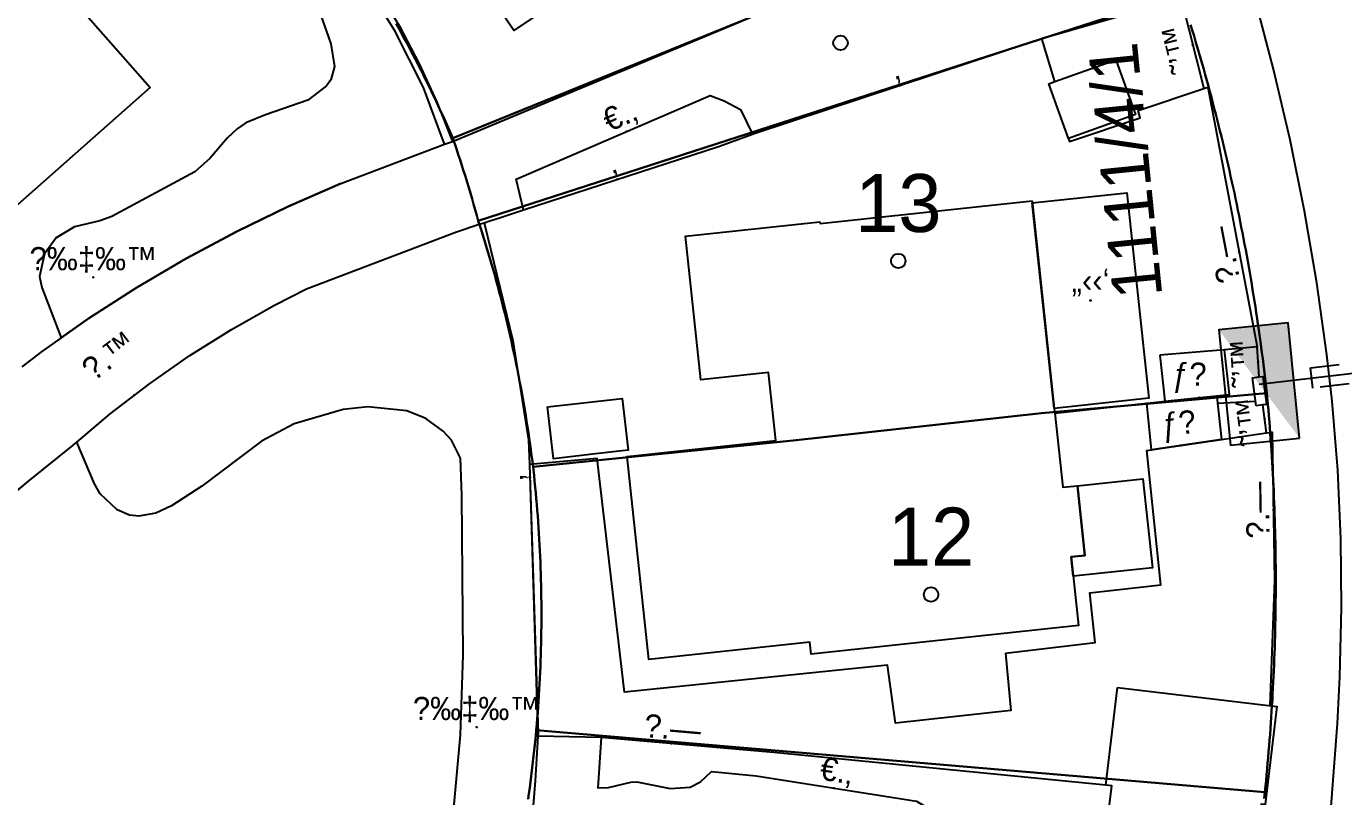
# Model space of a CAD drawing. Header units: metres. Extents: x 218299 to 220222, y 572714 to 574340.
# Drawn here: x 218883.98 to 218929.43, y 573610.31 to 573636.9 of the extents above; entities that cross this region are included whole.
import ezdxf
from ezdxf.enums import TextEntityAlignment as Align

# ---------------------------------------------------------------- set-up
doc = ezdxf.new("R2010")
doc.units = ezdxf.units.M
doc.header["$MEASUREMENT"] = 0
doc.linetypes.add('DASH15', pattern=[1.5, 1, -0.5])
for name, color, linetype in [('1602', 44, 'Continuous'), ('1603', 44, 'Continuous'), ('6151', 102, 'CABLEUNDEXIST03'), ('6261', 7, 'Continuous'), ('6701', 7, 'DASH15'), ('A_POINTS', 2, 'Continuous'), ('M2200', 253, 'Continuous'), ('M2207', 253, 'Continuous'), ('M2220', 253, 'Continuous'), ('M2401', 7, 'Continuous'), ('M2404', 7, 'Continuous'), ('M2407', 253, 'Continuous'), ('M2412', 253, 'Continuous'), ('M2601', 253, 'Continuous'), ('M2602', 253, 'Continuous'), ('M2605', 253, 'Continuous'), ('M2612', 253, 'Continuous'), ('M2802', 253, 'Continuous')]:
    doc.layers.add(name, color=color, linetype=linetype)
doc.styles.add('HEBTXT', font='HEBTXT')
doc.styles.add('MAVAT_HEBTXT', font='HEBTXT')
doc.linetypes.add('CABLEUNDEXIST03', pattern='A,3.5,[222,elecad.shx,S=0.01,R=0,X=0,Y=0],1.5', length=5)

# ---------------------------------------------------------------- blocks, each defined once
blk = doc.blocks.new('6261')
blk.add_lwpolyline([(-2, -1.2), (2, -1.2), (2, 1.2), (-2, 1.2)], close=True)
at = {"color": 0}
blk.add_solid([(2, 1.2), (-2, -1.2), (2, -1.2)], dxfattribs=at)
at = {"color": 0, "style": 'HEBTXT'}
blk.add_attdef('PIL_NAME', (2.689, 2.418), '', height=1.7, dxfattribs=at)
at = {"style": 'HEBTXT'}
blk.add_attdef('CAMUT_MONIM', (2.489, 0.218), '', height=1.7, dxfattribs=at)
at = {"color": 0, "style": 'HEBTXT', "flags": 1}
for tag, p in [('TYPE', (2.585, -1.773)), ('MAP_TYPE', (2.689, -3.782))]:
    blk.add_attdef(tag, p, '', height=1.7, dxfattribs=at)
blk = doc.blocks.new('1603')
at = {"layer": 'A_POINTS'}
blk.add_circle((0, 0), 0.25, dxfattribs=at)
at = {"color": 0, "style": 'HEBTXT'}
blk.add_attdef('PARCEL_NUM', text='', height=2, dxfattribs=at).set_placement((0, 1), align=Align.CENTER)
at = {"color": 0, "style": 'HEBTXT', "flags": 1}
blk.add_attdef('LOT_NUM', text='', height=2, dxfattribs=at).set_placement((0, -2.5), align=Align.CENTER)
blk = doc.blocks.new('M2407')
blk.add_circle((0, 0), 0.025)
at = {"style": 'MAVAT_HEBTXT'}
blk.add_attdef('NAME', text='', height=0.8, dxfattribs=at).set_placement((0, 1.592), align=Align.MIDDLE)
blk = doc.blocks.new('M2802')
blk.add_circle((0, 0), 0.025)
at = {"style": 'MAVAT_HEBTXT'}
blk.add_attdef('NAME', text='', height=0.8, dxfattribs=at).set_placement((0, 1.592), align=Align.MIDDLE)
blk = doc.blocks.new('M2601')
blk.add_circle((0, 0), 0.025)
at = {"style": 'MAVAT_HEBTXT'}
blk.add_attdef('NAME', text='', height=0.8, dxfattribs=at).set_placement((0, 1.592), align=Align.MIDDLE)
blk = doc.blocks.new('M2602')
blk.add_circle((0, 0), 0.025)
at = {"style": 'MAVAT_HEBTXT'}
blk.add_attdef('NAME', text='', height=0.8, dxfattribs=at).set_placement((0, 1.592), align=Align.MIDDLE)
blk = doc.blocks.new('M2605')
blk.add_circle((0, 0), 0.025)
at = {"style": 'MAVAT_HEBTXT'}
blk.add_attdef('NAME', text='', height=0.8, dxfattribs=at).set_placement((0, 1.592), align=Align.MIDDLE)
blk = doc.blocks.new('M2612')
blk.add_circle((0, 0), 0.025)
at = {"style": 'MAVAT_HEBTXT'}
blk.add_attdef('NAME', text='', height=0.8, dxfattribs=at).set_placement((0, 1.592), align=Align.MIDDLE)
blk = doc.blocks.new('M2207')
blk.add_circle((0, 0), 0.025)
at = {"style": 'MAVAT_HEBTXT'}
blk.add_attdef('NAME', text='', height=0.8, dxfattribs=at).set_placement((0, 1.592), align=Align.MIDDLE)
blk = doc.blocks.new('M2412')
blk.add_circle((0, 0), 0.025)
at = {"style": 'MAVAT_HEBTXT'}
blk.add_attdef('NAME', text='', height=0.8, dxfattribs=at).set_placement((0, 1.592), align=Align.MIDDLE)
blk = doc.blocks.new('111')
at = {"layer": 'M2200'}
blk.add_polyline3d([(218904.049, 573638.947, 584.302), (218900.791, 573636.752, 583.807), (218898.675, 573639.893, 583.807)], dxfattribs=at)
for points in [[(218873.056, 573634.487, 583.514), (218881.748, 573642.16, 583.514), (218888.252, 573634.793, 583.544), (218881.669, 573628.981, 583.544), (218881.669, 573628.981, 583.544), (218878.914, 573632.102, 583.694), (218877.761, 573631.085, 583.694), (218878.435, 573630.322, 583.064), (218877.479, 573629.477, 583.064), (218877.479, 573629.477, 583.064)], [(218918.676, 573630.88, 582.817), (218919.444, 573623.713, 582.817), (218919.461, 573623.551, 582.817), (218919.735, 573620.989, 582.817), (218920.244, 573621.044, 582.817), (218920.244, 573621.044, 582.817), (218920.501, 573618.638, 582.817), (218920.501, 573618.638, 582.817), (218920.025, 573618.587, 582.817), (218920.025, 573618.587, 582.817), (218920.279, 573616.214, 582.817), (218911.053, 573615.226, 582.907), (218911.009, 573615.639, 584.212), (218905.458, 573615.045, 584.212), (218904.708, 573622.051, 584.032), (218909.834, 573622.6, 584.077), (218909.583, 573624.947, 583.267), (218907.249, 573624.697, 582.975), (218906.718, 573629.656, 583.02), (218911.359, 573630.153, 583.74), (218911.365, 573630.097, 583.74)]]:
    blk.add_polyline3d(points, close=True, dxfattribs=at)
at = {"layer": 'M2207'}
for points in [[(218919.932, 573633.022, 580.297), (218919.932, 573633.022, 580.297), (218919.252, 573634.919, 580.297), (218919.466, 573634.995, 580.289), (218921.564, 573635.747, 580.207), (218922.244, 573633.85, 580.207), (218919.932, 573633.022, 580.297)], [(218919.444, 573623.713, 582.795), (218918.684, 573630.806, 582.795), (218921.948, 573631.155, 582.592), (218922.708, 573624.063, 582.592), (218919.444, 573623.713, 582.795)], [(218901.959, 573623.766, 582.336), (218904.535, 573624.057, 582.276), (218904.737, 573622.266, 582.276), (218903.615, 573622.139, 582.302), (218902.161, 573621.975, 582.336), (218901.959, 573623.766, 582.336)], [(218920.501, 573618.638, 582.075), (218920.244, 573621.035, 582.075), (218922.5, 573621.277, 582.075), (218922.828, 573618.214, 582.075), (218920.096, 573617.921, 582.075), (218920.025, 573618.587, 582.075), (218920.501, 573618.638, 582.075)], [(218921.627, 573614.08, 580.97), (218927.125, 573613.424, 580.97), (218926.721, 573610.039, 580.91), (218926.585, 573610.055, 580.91), (218926.219, 573606.989, 580.55), (218926.219, 573606.989, 580.55), (218921.059, 573607.604, 580.88), (218921.059, 573607.604, 580.88), (218921.182, 573608.633, 580.98), (218921.426, 573610.682, 581.18), (218921.224, 573610.706, 581.18), (218921.224, 573610.706, 581.18), (218921.224, 573610.706, 581.18)]]:
    blk.add_polyline3d(points, close=True, dxfattribs=at)
at = {"layer": 'M2220', "lineweight": -3}
blk.add_lwpolyline([(218883.575, 573620.807), (218884.044, 573621.204), (218885.576, 573622.433), (218885.592, 573622.447), (218885.712, 573622.548), (218886.873, 573623.53), (218888.22, 573624.565), (218889.615, 573625.536), (218891.054, 573626.44), (218892.533, 573627.275), (218893.642, 573627.843), (218898.821, 573629.804), (218899.603, 573630.066), (218899.767, 573630.12), (218900.757, 573626.051), (218901.305, 573622.612), (218901.332, 573621.771), (218901.628, 573612.396), (218901.528, 573610.854), (218901.431, 573609.579)], dxfattribs=at)
at = {"layer": 'M2401'}
blk.add_polyline3d([(218928.863, 573608.17, 578.187), (218929.219, 573612.841, 578.362), (218929.3, 573614.444, 578.405), (218929.354, 573616.825, 578.473), (218929.328, 573619.206, 578.549), (218929.223, 573621.584, 578.632), (218929.038, 573623.957, 578.722), (218928.852, 573625.566, 578.801), (218928.503, 573628.049, 578.9), (218928.08, 573630.522, 578.971), (218927.584, 573632.981, 579.014), (218927.014, 573635.425, 579.029), (218926.371, 573637.851, 579.015)], dxfattribs=at)
at = {"layer": 'M2404'}
blk.add_polyline3d([(218928.863, 573608.17, 578.187), (218929.219, 573612.841, 578.362), (218929.3, 573614.444, 578.405), (218929.354, 573616.825, 578.473), (218929.328, 573619.206, 578.549), (218929.223, 573621.584, 578.632), (218929.038, 573623.957, 578.722), (218928.852, 573625.566, 578.801), (218928.503, 573628.049, 578.9), (218928.08, 573630.522, 578.971), (218927.584, 573632.981, 579.014), (218927.014, 573635.425, 579.029), (218926.371, 573637.851, 579.015)], dxfattribs=at)
at = {"layer": 'M2407'}
for points in [[(218894.822, 573631.477, 580.16), (218898.406, 573632.827, 580.215), (218898.542, 573632.878, 580.218), (218898.677, 573632.929, 580.22)], [(218894.822, 573631.477, 580.16), (218893.011, 573630.685, 580.089), (218891.233, 573629.821, 580.031), (218889.491, 573628.886, 579.984), (218887.787, 573627.883, 579.95), (218886.125, 573626.812, 579.927), (218885.171, 573626.142, 579.92), (218884.507, 573625.675, 579.916), (218883.82, 573625.151, 579.917)], [(218883.045, 573620.359, 579.936), (218884.044, 573621.204, 579.894), (218885.576, 573622.433, 579.894), (218885.712, 573622.548, 579.897), (218886.873, 573623.53, 579.916), (218888.22, 573624.565, 579.937), (218889.615, 573625.536, 579.958), (218891.053, 573626.44, 579.979), (218892.533, 573627.275, 580), (218893.642, 573627.843, 580.014), (218898.821, 573629.804, 580.104), (218899.603, 573630.066, 580.134)], [(218917.764, 573615.264, 580.1), (218920.859, 573615.635, 580.13), (218920.672, 573617.344, 580.13), (218923.123, 573617.621, 580.085), (218922.632, 573622.26, 580.04), (218922.804, 573622.286, 580.023), (218922.931, 573622.306, 580.01)], [(218917.764, 573615.264, 580.1), (218917.95, 573613.285, 580.1), (218913.96, 573612.854, 580.1), (218913.69, 573614.847, 580.1), (218904.613, 573613.917, 580.07), (218903.673, 573621.981, 580.07), (218901.332, 573621.771, 580.07)]]:
    blk.add_polyline3d(points, dxfattribs=at)
at = {"layer": 'M2412'}
for points in [[(218923.091, 573625.545, 580.07), (218923.261, 573623.958, 580.07), (218925.494, 573624.197, 578.63), (218925.319, 573625.735, 578.63)], [(218922.804, 573622.286, 580.022), (218922.632, 573623.89, 580.022), (218925.05, 573624.149, 578.703), (218925.078, 573623.893, 578.703), (218925.212, 573622.638, 578.702), (218922.804, 573622.286, 580.022)]]:
    blk.add_polyline3d(points, close=True, dxfattribs=at)
at = {"layer": 'M2601'}
for points in [[(218909.12, 573633.208, 581.48), (218919.017, 573636.478, 581.895), (218919.044, 573636.487, 581.896), (218919.089, 573636.502, 581.898), (218919.134, 573636.517, 581.9), (218919.134, 573636.517, 581.9)], [(218899.603, 573630.066, 581.75), (218899.603, 573630.066, 581.75), (218899.767, 573630.12, 581.757), (218899.967, 573630.185, 581.766), (218900.331, 573630.303, 581.781), (218901.058, 573630.54, 581.813), (218901.135, 573630.565, 581.816), (218907.854, 573632.755, 582.11), (218909.034, 573633.177, 582.11), (218909.12, 573633.208, 582.11)], [(218899.767, 573630.12, 581.757), (218899.767, 573630.12, 581.757), (218900.757, 573626.051, 581.967), (218900.757, 573626.051, 581.967), (218901.305, 573622.612, 581.907), (218901.305, 573622.612, 581.907), (218901.332, 573621.771, 581.904), (218901.332, 573621.771, 581.904), (218901.63, 573612.497, 581.877), (218901.628, 573612.396, 581.877)]]:
    blk.add_polyline3d(points, dxfattribs=at)
at = {"layer": 'M2602'}
for points in [[(218919.134, 573636.517, 581.63), (218923.814, 573637.869, 581.42), (218923.814, 573637.869, 581.42), (218923.844, 573637.751, 581.42)], [(218901.135, 573630.565, 580.31), (218900.874, 573631.619, 580.31), (218907.57, 573634.516, 579.98), (218908.057, 573634.322, 579.98), (218908.615, 573634.032, 579.98), (218909.034, 573633.177, 579.98)], [(218926.41, 573623.806, 580.37), (218926.286, 573624.77, 580.37), (218926.513, 573624.799, 580.37), (218926.64, 573624.816, 580.37), (218926.764, 573623.851, 580.37), (218926.641, 573623.836, 580.37), (218926.41, 573623.806, 580.37)], [(218922.809, 573623.909, 581.3), (218923.261, 573623.958, 581.3), (218925.05, 573624.149, 581.3), (218925.05, 573624.149, 581.3)], [(218925.05, 573624.149, 580.88), (218925.078, 573623.893, 580.88), (218926.389, 573623.966, 580.88)], [(218919.461, 573623.551, 582.05), (218922.642, 573623.892, 582.021), (218922.809, 573623.909, 582.02), (218922.809, 573623.909, 582.02)], [(218903.807, 573612.359, 579.53), (218903.694, 573610.612, 579.53), (218904.06, 573610.633, 579.53), (218904.834, 573610.809, 579.5), (218905.04, 573610.825, 579.5), (218906.186, 573610.597, 579.47), (218906.878, 573610.636, 579.455), (218907.233, 573610.819, 579.455), (218907.618, 573611.183, 579.455), (218909.156, 573611.033, 579.455), (218914.694, 573610.154, 579.395), (218915.77, 573609.517, 579.335), (218916.454, 573609.313, 579.335), (218917.712, 573609.169, 579.305), (218918.003, 573609.28, 579.305), (218919.069, 573609.81, 579.305), (218919.254, 573609.653, 579.305), (218919.562, 573609.204, 579.305), (218919.765, 573609.009, 579.305), (218920.154, 573608.8, 579.305), (218920.325, 573608.743, 579.305), (218921.182, 573608.633, 579.305)]]:
    blk.add_polyline3d(points, dxfattribs=at)
at = {"layer": 'M2605'}
for points in [[(218896.092, 573638.152, 580.986), (218896.846, 573636.899, 580.986), (218897.53, 573635.607, 580.986), (218898.142, 573634.279, 580.986), (218898.677, 573632.929, 580.986), (218898.677, 573632.929, 580.986), (218912.811, 573638.83, 580.963), (218913.526, 573639.109, 580.94), (218917.647, 573640.719, 580.806), (218917.604, 573640.808, 580.806)], [(218919.466, 573634.995, 580.01), (218919.017, 573636.478, 580.01)], [(218919.932, 573633.022, 580.04), (218919.97, 573632.922, 580.04), (218922.41, 573633.738, 580.04), (218922.337, 573633.996, 580.04), (218924.603, 573634.754, 580.04), (218924.74, 573634.8, 580.04), (218926.449, 573625.832, 580.01), (218926.449, 573625.832, 580.01), (218925.319, 573625.735, 580.03), (218923.091, 573625.545, 580.07)], [(218922.931, 573622.306, 580.01), (218925.213, 573622.638, 579.942), (218926.771, 573622.865, 579.895), (218926.961, 573622.893, 579.89), (218927.041, 573617.775, 579.83), (218926.885, 573613.453, 579.83)], [(218921.224, 573610.706, 580.077), (218909.766, 573611.842, 580.017), (218903.807, 573612.359, 579.925), (218901.628, 573612.396, 579.897), (218901.628, 573612.396, 579.897), (218901.528, 573610.854, 579.897), (218901.432, 573609.579, 579.897), (218901.335, 573608.787, 579.897), (218901.282, 573608.349, 579.897), (218900.881, 573606.976, 579.897), (218900.514, 573605.558, 579.897), (218900.131, 573604.288, 579.897), (218899.378, 573602.259, 579.864)]]:
    blk.add_polyline3d(points, dxfattribs=at)
at = {"layer": 'M2612'}
for points in [[(218923.844, 573637.751, 581.42), (218924.603, 573634.754, 581.42)], [(218926.513, 573624.799, 580.94), (218926.449, 573625.832, 580.94)], [(218926.771, 573622.865, 580.91), (218926.641, 573623.836, 580.91)]]:
    blk.add_polyline3d(points, dxfattribs=at)
at = {"layer": 'M2802'}
for points in [[(218894.118, 573637.343, 580.16), (218894.48, 573636.296, 580.16), (218894.61, 573635.511, 580.16), (218894.484, 573635.055, 580.16), (218894.332, 573634.843, 580.16), (218893.686, 573634.347, 580.151), (218892.23, 573633.847, 580.094), (218891.547, 573633.569, 580.058), (218891.244, 573633.363, 580.04), (218890.918, 573633.045, 580.013), (218890.311, 573632.333, 579.945), (218889.79, 573631.876, 579.92), (218886.928, 573630.333, 579.92), (218886.508, 573630.186, 579.92), (218885.637, 573629.981, 579.92), (218885.006, 573629.596, 579.92), (218884.599, 573629.051, 579.92), (218884.432, 573628.269, 579.92), (218884.514, 573627.888, 579.92), (218885.171, 573626.142, 579.92), (218886.125, 573626.812, 579.927), (218887.787, 573627.883, 579.95), (218889.491, 573628.886, 579.984), (218891.233, 573629.821, 580.031), (218893.011, 573630.685, 580.089), (218894.822, 573631.477, 580.16), (218898.406, 573632.827, 580.215), (218897.679, 573634.792, 580.19), (218896.689, 573636.738, 580.16), (218895.545, 573638.595, 580.16)], [(218898.554, 573608.019, 579.967), (218898.96, 573612.446, 580.047), (218899.044, 573615.201, 580.091), (218899, 573620.717, 580.167), (218898.958, 573621.994, 580.176), (218898.642, 573622.621, 580.167), (218898.361, 573622.924, 580.157), (218897.755, 573623.366, 580.133), (218897.105, 573623.624, 580.106), (218895.76, 573623.762, 580.047), (218894.909, 573623.677, 579.999), (218893.218, 573623.181, 579.927), (218892.087, 573622.577, 579.927), (218890.026, 573621.026, 579.927), (218888.987, 573620.351, 579.927), (218888.44, 573620.099, 579.927), (218887.851, 573619.992, 579.927), (218887.539, 573620.025, 579.927), (218887.109, 573620.208, 579.927), (218886.52, 573620.765, 579.928), (218886.324, 573621.106, 579.927), (218885.712, 573622.548, 579.897), (218886.873, 573623.53, 579.916), (218888.22, 573624.565, 579.937), (218889.615, 573625.536, 579.958), (218891.053, 573626.44, 579.979), (218892.533, 573627.275, 580), (218893.642, 573627.843, 580.014), (218898.821, 573629.804, 580.104), (218899.603, 573630.066, 580.134), (218899.603, 573630.066, 580.134), (218899.767, 573630.12, 580.152), (218900.757, 573626.051, 580.137), (218901.305, 573622.612, 580.077), (218901.332, 573621.771, 580.077), (218901.628, 573612.396, 579.897), (218901.628, 573612.396, 579.897), (218901.528, 573610.854, 579.897), (218901.432, 573609.579, 579.897)]]:
    blk.add_polyline3d(points, dxfattribs=at)
at = {"layer": 'M2207'}
ref = blk.add_blockref('M2207', (218920.696, 573627.434), dxfattribs=dict(at, xscale=0.5, yscale=0.5, zscale=0.5))
ref.add_attrib('NAME', '„‹‹‘', dxfattribs={"layer": '0', "height": 0.8, "style": 'MAVAT_HEBTXT'}).set_placement((218920.696, 573628.059), align=Align.MIDDLE)
at = {"layer": 'M2407'}
ref = blk.add_blockref('M2407', (218887.702, 573624.167), dxfattribs=dict(at, xscale=0.5, yscale=0.5, zscale=0.5))
ref.add_attrib('NAME', '\x8e.™', dxfattribs={"layer": '0', "height": 0.8, "rotation": 37.5367, "style": 'MAVAT_HEBTXT'}).set_placement((218886.82, 573625.539), align=Align.MIDDLE)
at = {"layer": 'M2412'}
ref = blk.add_blockref('M2412', (218924.448, 573624.085), dxfattribs=dict(at, xscale=0.5, yscale=0.5, zscale=0.5))
ref.add_attrib('NAME', 'ƒ\x8e', dxfattribs={"layer": '0', "height": 0.8, "style": 'MAVAT_HEBTXT'}).set_placement((218924.107, 573624.782), align=Align.MIDDLE)
ref = blk.add_blockref('M2412', (218923.804, 573622.432), dxfattribs=dict(at, xscale=0.5, yscale=0.5, zscale=0.5))
ref.add_attrib('NAME', 'ƒ\x8e', dxfattribs={"layer": '0', "height": 0.8, "rotation": 6.1126, "style": 'MAVAT_HEBTXT'}).set_placement((218923.745, 573623.099), align=Align.MIDDLE)
at = {"layer": 'M2601'}
ref = blk.add_blockref('M2601', (218914.127, 573634.862), dxfattribs=dict(at, xscale=0.5, yscale=0.5, zscale=0.5))
ref.add_attrib('NAME', '‚', dxfattribs={"layer": '0', "height": 0.8, "rotation": 18.2846, "style": 'MAVAT_HEBTXT'}).set_placement((218913.954, 573635.385), align=Align.MIDDLE)
ref = blk.add_blockref('M2601', (218904.367, 573631.619), dxfattribs=dict(at, xscale=0.5, yscale=0.5, zscale=0.5))
ref.add_attrib('NAME', '‚', dxfattribs={"layer": '0', "height": 0.8, "rotation": 18.0474, "style": 'MAVAT_HEBTXT'}).set_placement((218904.197, 573632.142), align=Align.MIDDLE)
ref = blk.add_blockref('M2601', (218901.346, 573621.34), dxfattribs=dict(at, xscale=0.5, yscale=0.5, zscale=0.5))
ref.add_attrib('NAME', '‚', dxfattribs={"layer": '0', "height": 0.8, "rotation": 91.841, "style": 'MAVAT_HEBTXT'}).set_placement((218900.796, 573621.322), align=Align.MIDDLE)
at = {"layer": 'M2602'}
ref = blk.add_blockref('M2602', (218904.689, 573633.27), dxfattribs=dict(at, xscale=0.5, yscale=0.5, zscale=0.5))
ref.add_attrib('NAME', '€.‚', dxfattribs={"layer": '0', "height": 0.8, "rotation": 23.3924, "style": 'MAVAT_HEBTXT'}).set_placement((218904.471, 573633.775), align=Align.MIDDLE)
ref = blk.add_blockref('M2602', (218911.842, 573610.606), dxfattribs=dict(at, xscale=0.5, yscale=0.5, zscale=0.5))
ref.add_attrib('NAME', '€.‚', dxfattribs={"layer": '0', "height": 0.8, "rotation": 350.9793, "style": 'MAVAT_HEBTXT'}).set_placement((218911.929, 573611.15), align=Align.MIDDLE)
at = {"layer": 'M2605'}
ref = blk.add_blockref('M2605', (218925.825, 573629.11), dxfattribs=dict(at, xscale=0.5, yscale=0.5, zscale=0.5))
ref.add_attrib('NAME', '\x9a.—', dxfattribs={"layer": '0', "height": 0.8, "rotation": 100.7894, "style": 'MAVAT_HEBTXT'}).set_placement((218925.284, 573629.007), align=Align.MIDDLE)
ref = blk.add_blockref('M2605', (218927.003, 573620.208), dxfattribs=dict(at, xscale=0.5, yscale=0.5, zscale=0.5))
ref.add_attrib('NAME', '\x9a.—', dxfattribs={"layer": '0', "height": 0.8, "rotation": 90.9009, "style": 'MAVAT_HEBTXT'}).set_placement((218926.453, 573620.2), align=Align.MIDDLE)
ref = blk.add_blockref('M2605', (218906.232, 573612.148), dxfattribs=dict(at, xscale=0.5, yscale=0.5, zscale=0.5))
ref.add_attrib('NAME', '\x9a.—', dxfattribs={"layer": '0', "height": 0.8, "rotation": 355.0468, "style": 'MAVAT_HEBTXT'}).set_placement((218906.279, 573612.696), align=Align.MIDDLE)
at = {"layer": 'M2612'}
ref = blk.add_blockref('M2612', (218924.223, 573636.252), dxfattribs=dict(at, xscale=0.5, yscale=0.5, zscale=0.5))
ref.add_attrib('NAME', '˜’™', dxfattribs={"layer": '0', "height": 0.8, "rotation": 104.2108, "style": 'MAVAT_HEBTXT'}).set_placement((218923.69, 573636.117), align=Align.MIDDLE)
ref = blk.add_blockref('M2612', (218926.481, 573625.315), dxfattribs=dict(at, xscale=0.5, yscale=0.5, zscale=0.5))
ref.add_attrib('NAME', '˜’™', dxfattribs={"layer": '0', "height": 0.8, "rotation": 93.5237, "style": 'MAVAT_HEBTXT'}).set_placement((218925.932, 573625.282), align=Align.MIDDLE)
ref = blk.add_blockref('M2612', (218926.706, 573623.35), dxfattribs=dict(at, xscale=0.5, yscale=0.5, zscale=0.5))
ref.add_attrib('NAME', '˜’™', dxfattribs={"layer": '0', "height": 0.8, "rotation": 97.6005, "style": 'MAVAT_HEBTXT'}).set_placement((218926.161, 573623.278), align=Align.MIDDLE)
at = {"layer": 'M2802'}
ref = blk.add_blockref('M2802', (218886.285, 573628.235, 579.93), dxfattribs=dict(at, xscale=0.5, yscale=0.5, zscale=0.5))
ref.add_attrib('NAME', '\x8d‰‡‰™', dxfattribs={"layer": '0', "height": 0.8, "style": 'MAVAT_HEBTXT'}).set_placement((218886.285, 573628.86, 579.93), align=Align.MIDDLE)
ref = blk.add_blockref('M2802', (218899.512, 573612.711, 580.05), dxfattribs=dict(at, xscale=0.5, yscale=0.5, zscale=0.5))
ref.add_attrib('NAME', '\x8d‰‡‰™', dxfattribs={"layer": '0', "height": 0.8, "style": 'MAVAT_HEBTXT'}).set_placement((218899.512, 573613.336, 580.05), align=Align.MIDDLE)

msp = doc.modelspace()

# ---------------------------------------------------------------- linework, layer by layer
at = {"layer": '1602'}
for points in [[(218922.33, 573642.65), (218898.69, 573633.04), (218898.6098, 573633.2232), (218898.5288, 573633.4061), (218898.447, 573633.5886), (218898.3644, 573633.7707), (218898.2809, 573633.9525), (218898.1967, 573634.1339), (218898.1117, 573634.3149), (218898.0258, 573634.4955), (218897.9392, 573634.6758), (218897.8517, 573634.8557), (218897.7635, 573635.0351), (218897.6744, 573635.2142), (218897.5846, 573635.3929), (218897.4939, 573635.5712), (218897.4025, 573635.7491), (218897.3103, 573635.9265), (218897.2173, 573636.1036), (218897.1235, 573636.2802), (218897.0289, 573636.4565), (218896.9336, 573636.6323), (218896.8374, 573636.8077), (218896.7405, 573636.9826)], [(218923.81, 573638.03), (218899.57, 573630.18), (218899.5171, 573630.3729), (218899.4634, 573630.5655), (218899.4089, 573630.758), (218899.3534, 573630.9501), (218899.2972, 573631.142), (218899.24, 573631.3337), (218899.182, 573631.5251), (218899.1232, 573631.7163), (218899.0635, 573631.9072), (218899.003, 573632.0978), (218898.9416, 573632.2881), (218898.8794, 573632.4782), (218898.8163, 573632.668), (218898.69, 573633.04), (218922.33, 573642.65)], [(218924.1494, 573636.952), (218924.2076, 573636.7607), (218924.2653, 573636.5692), (218924.3225, 573636.3775), (218924.3791, 573636.1857), (218924.4351, 573635.9937), (218924.4906, 573635.8015), (218924.5456, 573635.6092), (218924.6, 573635.4168), (218924.6538, 573635.2242), (218924.7071, 573635.0314), (218924.7599, 573634.8385), (218924.8121, 573634.6454), (218924.8637, 573634.4522), (218924.9148, 573634.2588), (218924.9654, 573634.0653), (218925.0154, 573633.8717), (218925.0648, 573633.6779), (218925.1137, 573633.484), (218925.162, 573633.2899), (218925.2098, 573633.0957), (218925.257, 573632.9013), (218925.3037, 573632.7068), (218925.3498, 573632.5122), (218925.3953, 573632.3175), (218925.4403, 573632.1226), (218925.4848, 573631.9276), (218925.5286, 573631.7325), (218925.572, 573631.5372), (218925.6147, 573631.3419), (218925.6569, 573631.1464), (218925.6986, 573630.9508), (218925.7397, 573630.755), (218925.7802, 573630.5592), (218925.8202, 573630.3632), (218925.8596, 573630.1671), (218925.8984, 573629.9709), (218925.9367, 573629.7746), (218925.9744, 573629.5782), (218926.0116, 573629.3817), (218926.0482, 573629.1851), (218926.0843, 573628.9884), (218926.1197, 573628.7915), (218926.1546, 573628.5946), (218926.189, 573628.3976), (218926.2228, 573628.2005), (218926.256, 573628.0032), (218926.2887, 573627.8059), (218926.3208, 573627.6085), (218926.3523, 573627.411), (218926.3833, 573627.2134), (218926.4137, 573627.0157), (218926.4436, 573626.818), (218926.4728, 573626.6201), (218926.5015, 573626.4222), (218926.5297, 573626.2242), (218926.5573, 573626.0261), (218926.5843, 573625.8279), (218926.6107, 573625.6297), (218926.6366, 573625.4314), (218926.6619, 573625.233), (218926.6867, 573625.0345), (218926.7109, 573624.836), (218926.7345, 573624.6374), (218926.7575, 573624.4387), (218926.78, 573624.24), (218919, 573623.55), (218910.43, 573622.61), (218901.46, 573621.69), (218901.4352, 573621.8885), (218901.4095, 573622.0868), (218901.3829, 573622.285), (218901.3554, 573622.4831), (218901.327, 573622.6811), (218901.2978, 573622.879), (218901.2677, 573623.0767), (218901.2367, 573623.2743), (218901.2048, 573623.4717), (218901.1721, 573623.669), (218901.1385, 573623.8662), (218901.104, 573624.0632), (218901.0686, 573624.26), (218901.0323, 573624.4567), (218900.9952, 573624.6532), (218900.9572, 573624.8496), (218900.9184, 573625.0458), (218900.8786, 573625.2418), (218900.838, 573625.4376), (218900.7965, 573625.6333), (218900.7542, 573625.8287), (218900.711, 573626.024), (218900.6669, 573626.2191), (218900.6219, 573626.414), (218900.5761, 573626.6086), (218900.5294, 573626.8031), (218900.4819, 573626.9974), (218900.4335, 573627.1914), (218900.3842, 573627.3853), (218900.3341, 573627.5789), (218900.2831, 573627.7723), (218900.2312, 573627.9654), (218900.1785, 573628.1584), (218900.125, 573628.3511), (218900.0705, 573628.5435), (218900.0153, 573628.7357), (218899.9591, 573628.9277), (218899.9021, 573629.1194), (218899.8443, 573629.3109), (218899.7856, 573629.502), (218899.7261, 573629.693), (218899.6657, 573629.8836), (218899.57, 573630.18), (218923.81, 573638.03)], [(218896.7405, 573636.9826), (218896.8374, 573636.8077), (218896.9336, 573636.6323), (218897.0289, 573636.4565), (218897.1235, 573636.2802), (218897.2173, 573636.1036), (218897.3103, 573635.9265), (218897.4025, 573635.7491), (218897.4939, 573635.5712), (218897.5846, 573635.3929), (218897.6744, 573635.2142), (218897.7635, 573635.0351), (218897.8517, 573634.8557), (218897.9392, 573634.6758), (218898.0258, 573634.4955), (218898.1117, 573634.3149), (218898.1967, 573634.1339), (218898.2809, 573633.9525), (218898.3644, 573633.7707), (218898.447, 573633.5886), (218898.5288, 573633.4061), (218898.6098, 573633.2232), (218898.69, 573633.04), (218898.8163, 573632.668), (218898.8794, 573632.4782), (218898.9416, 573632.2881), (218899.003, 573632.0978), (218899.0635, 573631.9072), (218899.1232, 573631.7163), (218899.182, 573631.5251), (218899.24, 573631.3337), (218899.2972, 573631.142), (218899.3534, 573630.9501), (218899.4089, 573630.758), (218899.4634, 573630.5655), (218899.5171, 573630.3729), (218899.57, 573630.18), (218899.6657, 573629.8836), (218899.7261, 573629.693), (218899.7856, 573629.502), (218899.8443, 573629.3109), (218899.9021, 573629.1194), (218899.9591, 573628.9277), (218900.0153, 573628.7357), (218900.0705, 573628.5435), (218900.125, 573628.3511), (218900.1785, 573628.1584), (218900.2312, 573627.9654), (218900.2831, 573627.7723), (218900.3341, 573627.5789), (218900.3842, 573627.3853), (218900.4335, 573627.1914), (218900.4819, 573626.9974), (218900.5294, 573626.8031), (218900.5761, 573626.6086), (218900.6219, 573626.414), (218900.6669, 573626.2191), (218900.711, 573626.024), (218900.7542, 573625.8287), (218900.7965, 573625.6333), (218900.838, 573625.4376), (218900.8786, 573625.2418), (218900.9184, 573625.0458), (218900.9572, 573624.8496), (218900.9952, 573624.6532), (218901.0323, 573624.4567), (218901.0686, 573624.26), (218901.104, 573624.0632), (218901.1385, 573623.8662), (218901.1721, 573623.669), (218901.2048, 573623.4717), (218901.2367, 573623.2743), (218901.2677, 573623.0767), (218901.2978, 573622.879), (218901.327, 573622.6811), (218901.3554, 573622.4831), (218901.3829, 573622.285), (218901.4095, 573622.0868), (218901.4352, 573621.8885), (218901.46, 573621.69), (218901.4925, 573621.3956), (218901.5133, 573621.1967), (218901.5333, 573620.9977), (218901.5523, 573620.7986), (218901.5705, 573620.5995), (218901.5878, 573620.4002), (218901.6042, 573620.2009), (218901.6198, 573620.0015), (218901.6344, 573619.802), (218901.6482, 573619.6025), (218901.661, 573619.4029), (218901.673, 573619.2033), (218901.6841, 573619.0036), (218901.6943, 573618.8039), (218901.7036, 573618.6041), (218901.712, 573618.4042), (218901.7196, 573618.2044), (218901.7262, 573618.0045), (218901.732, 573617.8046), (218901.7369, 573617.6046), (218901.7409, 573617.4047), (218901.744, 573617.2047), (218901.7462, 573617.0047), (218901.7475, 573616.8047), (218901.7479, 573616.6047), (218901.7475, 573616.4047), (218901.7461, 573616.2047), (218901.7439, 573616.0047), (218901.7408, 573615.8048), (218901.7367, 573615.6048), (218901.7318, 573615.4049), (218901.7261, 573615.205), (218901.7194, 573615.0051), (218901.7118, 573614.8052), (218901.7034, 573614.6054), (218901.694, 573614.4056), (218901.6838, 573614.2059), (218901.6727, 573614.0062), (218901.6607, 573613.8065), (218901.6478, 573613.607), (218901.634, 573613.4074), (218901.6193, 573613.208), (218901.6038, 573613.0086), (218901.5873, 573612.8092), (218901.57, 573612.61), (218901.5513, 573612.4093), (218901.5319, 573612.2103), (218901.5116, 573612.0113), (218901.4903, 573611.8124), (218901.4683, 573611.6136), (218901.4453, 573611.415), (218901.4214, 573611.2164), (218901.3967, 573611.0179), (218901.3711, 573610.8196), (218901.3446, 573610.6213), (218901.3172, 573610.4232), (218901.2889, 573610.2252)], [(218926.6851, 573610.2522), (218926.71, 573610.47), (218926.7304, 573610.669), (218926.7502, 573610.868), (218926.7695, 573611.067), (218926.7882, 573611.2662), (218926.8063, 573611.4653), (218926.8239, 573611.6646), (218926.8408, 573611.8638), (218926.8573, 573612.0632), (218926.8731, 573612.2625), (218926.8884, 573612.462), (218926.9031, 573612.6614), (218926.9172, 573612.8609), (218926.9308, 573613.0605), (218926.9438, 573613.26), (218926.9562, 573613.4596), (218926.9681, 573613.6593), (218926.9794, 573613.859), (218926.9901, 573614.0587), (218927.0002, 573614.2584), (218927.0098, 573614.4582), (218927.0188, 573614.658), (218927.0272, 573614.8578), (218927.0351, 573615.0577), (218927.0424, 573615.2575), (218927.0491, 573615.4574), (218927.0552, 573615.6573), (218927.0608, 573615.8573), (218927.0658, 573616.0572), (218927.0703, 573616.2571), (218927.0741, 573616.4571), (218927.0774, 573616.6571), (218927.0801, 573616.8571), (218927.0823, 573617.057), (218927.0839, 573617.257), (218927.0849, 573617.457), (218927.0853, 573617.657), (218927.0852, 573617.857), (218927.0845, 573618.057), (218927.0832, 573618.257), (218927.0813, 573618.457), (218927.0789, 573618.657), (218927.0759, 573618.857), (218927.0723, 573619.057), (218927.0682, 573619.2569), (218927.0635, 573619.4569), (218927.0582, 573619.6568), (218927.0524, 573619.8567), (218927.046, 573620.0566), (218927.039, 573620.2565), (218927.0314, 573620.4563), (218927.0233, 573620.6562), (218927.0146, 573620.856), (218927.0053, 573621.0558), (218926.9954, 573621.2555), (218926.985, 573621.4552), (218926.974, 573621.6549), (218926.9625, 573621.8546), (218926.9503, 573622.0542), (218926.9376, 573622.2538), (218926.9244, 573622.4534), (218926.9105, 573622.6529), (218926.8961, 573622.8524), (218926.8811, 573623.0518), (218926.8656, 573623.2512), (218926.8495, 573623.4506), (218926.8328, 573623.6499), (218926.8155, 573623.8491), (218926.78, 573624.24), (218926.7575, 573624.4387), (218926.7345, 573624.6374), (218926.7109, 573624.836), (218926.6867, 573625.0345), (218926.6619, 573625.233), (218926.6366, 573625.4314), (218926.6107, 573625.6297), (218926.5843, 573625.8279), (218926.5573, 573626.0261), (218926.5297, 573626.2242), (218926.5015, 573626.4222), (218926.4728, 573626.6201), (218926.4436, 573626.818), (218926.4137, 573627.0157), (218926.3833, 573627.2134), (218926.3523, 573627.411), (218926.3208, 573627.6085), (218926.2887, 573627.8059), (218926.256, 573628.0032), (218926.2228, 573628.2005), (218926.189, 573628.3976), (218926.1546, 573628.5946), (218926.1197, 573628.7915), (218926.0843, 573628.9884), (218926.0482, 573629.1851), (218926.0116, 573629.3817), (218925.9744, 573629.5782), (218925.9367, 573629.7746), (218925.8984, 573629.9709), (218925.8596, 573630.1671), (218925.8202, 573630.3632), (218925.7802, 573630.5592), (218925.7397, 573630.755), (218925.6986, 573630.9508), (218925.6569, 573631.1464), (218925.6147, 573631.3419), (218925.572, 573631.5372), (218925.5286, 573631.7325), (218925.4848, 573631.9276), (218925.4403, 573632.1226), (218925.3953, 573632.3175), (218925.3498, 573632.5122), (218925.3037, 573632.7068), (218925.257, 573632.9013), (218925.2098, 573633.0957), (218925.162, 573633.2899), (218925.1137, 573633.484), (218925.0648, 573633.6779), (218925.0154, 573633.8717), (218924.9654, 573634.0653), (218924.9148, 573634.2588), (218924.8637, 573634.4522), (218924.8121, 573634.6454), (218924.7599, 573634.8385), (218924.7071, 573635.0314), (218924.6538, 573635.2242), (218924.6, 573635.4168), (218924.5456, 573635.6092), (218924.4906, 573635.8015), (218924.4351, 573635.9937), (218924.3791, 573636.1857), (218924.3225, 573636.3775), (218924.2653, 573636.5692), (218924.2076, 573636.7607), (218924.1494, 573636.952)], [(218901.2889, 573610.2252), (218901.3172, 573610.4232), (218901.3446, 573610.6213), (218901.3711, 573610.8196), (218901.3967, 573611.0179), (218901.4214, 573611.2164), (218901.4453, 573611.415), (218901.4683, 573611.6136), (218901.4903, 573611.8124), (218901.5116, 573612.0113), (218901.5319, 573612.2103), (218901.5513, 573612.4093), (218901.57, 573612.61), (218926.71, 573610.47), (218926.6851, 573610.2522)]]:
    msp.add_lwpolyline(points, dxfattribs=at)
msp.add_lwpolyline([(218901.57, 573612.61), (218901.5873, 573612.8092), (218901.6038, 573613.0086), (218901.6193, 573613.208), (218901.634, 573613.4074), (218901.6478, 573613.607), (218901.6607, 573613.8065), (218901.6727, 573614.0062), (218901.6838, 573614.2059), (218901.694, 573614.4056), (218901.7034, 573614.6054), (218901.7118, 573614.8052), (218901.7194, 573615.0051), (218901.7261, 573615.205), (218901.7318, 573615.4049), (218901.7367, 573615.6048), (218901.7408, 573615.8048), (218901.7439, 573616.0047), (218901.7461, 573616.2047), (218901.7475, 573616.4047), (218901.7479, 573616.6047), (218901.7475, 573616.8047), (218901.7462, 573617.0047), (218901.744, 573617.2047), (218901.7409, 573617.4047), (218901.7369, 573617.6046), (218901.732, 573617.8046), (218901.7262, 573618.0045), (218901.7196, 573618.2044), (218901.712, 573618.4042), (218901.7036, 573618.6041), (218901.6943, 573618.8039), (218901.6841, 573619.0036), (218901.673, 573619.2033), (218901.661, 573619.4029), (218901.6482, 573619.6025), (218901.6344, 573619.802), (218901.6198, 573620.0015), (218901.6042, 573620.2009), (218901.5878, 573620.4002), (218901.5705, 573620.5995), (218901.5523, 573620.7986), (218901.5333, 573620.9977), (218901.5133, 573621.1967), (218901.4925, 573621.3956), (218901.46, 573621.69), (218910.43, 573622.61), (218919, 573623.55), (218926.78, 573624.24), (218926.8155, 573623.8491), (218926.8328, 573623.6499), (218926.8495, 573623.4506), (218926.8656, 573623.2512), (218926.8811, 573623.0518), (218926.8961, 573622.8524), (218926.9105, 573622.6529), (218926.9244, 573622.4534), (218926.9376, 573622.2538), (218926.9503, 573622.0542), (218926.9625, 573621.8546), (218926.974, 573621.6549), (218926.985, 573621.4552), (218926.9954, 573621.2555), (218927.0053, 573621.0558), (218927.0146, 573620.856), (218927.0233, 573620.6562), (218927.0314, 573620.4563), (218927.039, 573620.2565), (218927.046, 573620.0566), (218927.0524, 573619.8567), (218927.0582, 573619.6568), (218927.0635, 573619.4569), (218927.0682, 573619.2569), (218927.0723, 573619.057), (218927.0759, 573618.857), (218927.0789, 573618.657), (218927.0813, 573618.457), (218927.0832, 573618.257), (218927.0845, 573618.057), (218927.0852, 573617.857), (218927.0853, 573617.657), (218927.0849, 573617.457), (218927.0839, 573617.257), (218927.0823, 573617.057), (218927.0801, 573616.8571), (218927.0774, 573616.6571), (218927.0741, 573616.4571), (218927.0703, 573616.2571), (218927.0658, 573616.0572), (218927.0608, 573615.8573), (218927.0552, 573615.6573), (218927.0491, 573615.4574), (218927.0424, 573615.2575), (218927.0351, 573615.0577), (218927.0272, 573614.8578), (218927.0188, 573614.658), (218927.0098, 573614.4582), (218927.0002, 573614.2584), (218926.9901, 573614.0587), (218926.9794, 573613.859), (218926.9681, 573613.6593), (218926.9562, 573613.4596), (218926.9438, 573613.26), (218926.9308, 573613.0605), (218926.9172, 573612.8609), (218926.9031, 573612.6614), (218926.8884, 573612.462), (218926.8731, 573612.2625), (218926.8573, 573612.0632), (218926.8408, 573611.8638), (218926.8239, 573611.6646), (218926.8063, 573611.4653), (218926.7882, 573611.2662), (218926.7695, 573611.067), (218926.7502, 573610.868), (218926.7304, 573610.669), (218926.71, 573610.47)], close=True, dxfattribs=at)
at = {"layer": '6151'}
msp.add_lwpolyline([(218926.5176, 573624.5505), (218937.0232, 573625.7774), (218936.5891, 573629.5719), (218939.1945, 573629.8355)], dxfattribs=at)
at = {"layer": '6701'}
msp.add_lwpolyline([(218936.983, 573626.125), (218937.064, 573625.43), (218928.365, 573624.414), (218928.284, 573625.109)], close=True, dxfattribs=at)

# ---------------------------------------------------------------- block references
msp.add_blockref('111', (0, 0))
at = {"layer": '1603'}
for p, values in [((218912.0681, 573636.3275), {'PARCEL_NUM': '14'}), ((218914.0625, 573628.8001), {'PARCEL_NUM': '13'}), ((218915.1916, 573617.2871), {'PARCEL_NUM': '12'})]:
    msp.add_blockref('1603', p, dxfattribs=at).add_auto_attribs(values)
at = {"layer": '6261'}
ref = msp.add_blockref('6261', (218926.5176, 573624.5505), dxfattribs=dict(at, rotation=95.71999999997047))
ref.add_attrib('PIL_NAME', '1111/4/1', (218923.1755, 573627.5933), dxfattribs={"layer": '0', "color": 0, "height": 1.7, "rotation": 95.72, "style": 'HEBTXT'})

doc.saveas('drawing.dxf')
